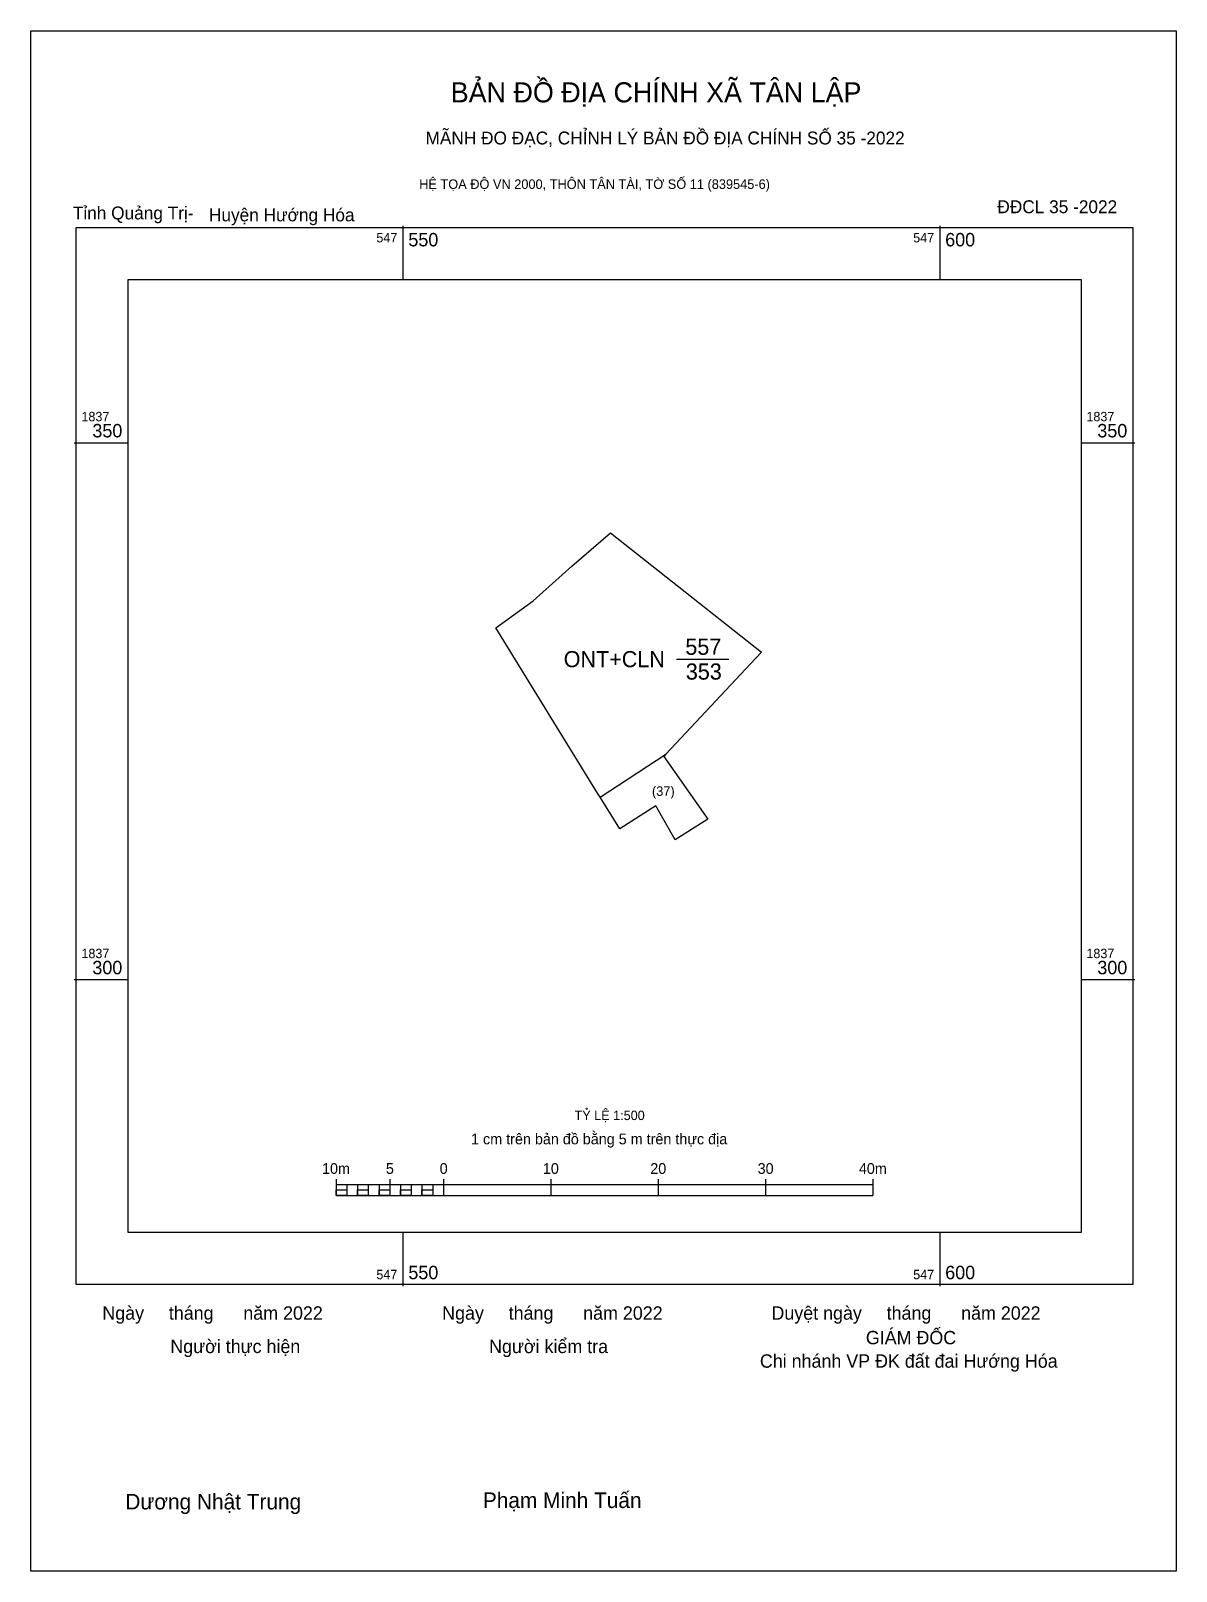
# Model space of a CAD drawing. Extents: x 547515 to 547622, y 1837245 to 1837388.
import ezdxf

# ---------------------------------------------------------------- set-up
doc = ezdxf.new("R2010")
doc.units = 0
for name, color, linetype in [('Level 10', 7, 'Continuous'), ('Level 13', 7, 'Continuous'), ('Level 15', 7, 'Continuous'), ('Level 27', 7, 'Continuous'), ('Level 50', 7, 'Continuous'), ('Level 6', 7, 'Continuous'), ('Level 62', 7, 'Continuous'), ('Level 63', 7, 'Continuous'), ('Level 8', 7, 'Continuous'), ('Level 9', 7, 'Continuous')]:
    doc.layers.add(name, color=color, linetype=linetype)

msp = doc.modelspace()

# ---------------------------------------------------------------- linework, layer by layer
at = {"layer": 'Level 10'}
msp.add_line((547575.47, 1837329.85), (547580.36, 1837329.85), dxfattribs=at)
msp.add_lwpolyline([(547574.29, 1837320.78), (547578.38, 1837314.95), (547575.35, 1837313.03), (547573.56, 1837316.19), (547570.19, 1837314.04), (547568.37, 1837317), (547568.13, 1837317.38), (547558.65, 1837332.77), (547562.14, 1837335.28), (547565.72, 1837338.51), (547569.34, 1837341.61), (547583.39, 1837330.5), (547582.37, 1837329.41), (547574.48, 1837320.99)], close=True, dxfattribs=at)
at = {"layer": 'Level 15'}
msp.add_lwpolyline([(547515.34, 1837388.37), (547622.01, 1837388.37), (547622.01, 1837244.91), (547515.34, 1837244.91)], close=True, dxfattribs=at)
at = {"layer": 'Level 27'}
for p, q in [((547569.34, 1837341.61), (547569.34, 1837341.62)), ((547558.65, 1837332.77), (547558.65, 1837332.77)), ((547583.39, 1837330.5), (547583.4, 1837330.51)), ((547578.38, 1837314.95), (547578.38, 1837314.95)), ((547575.35, 1837313.03), (547575.35, 1837313.02))]:
    msp.add_line(p, q, dxfattribs=at)
at = {"layer": 'Level 50'}
msp.add_lwpolyline([(547568.37, 1837317), (547574.48, 1837320.99)], dxfattribs=at)
at = {"layer": 'Level 62'}
msp.add_lwpolyline([(547524.39, 1837365.2), (547613.15, 1837365.2), (547613.15, 1837276.44), (547524.39, 1837276.44)], close=True, dxfattribs=at)
at = {"layer": 'Level 63'}
for p, q in [((547550, 1837370.2), (547550, 1837365.2)), ((547600, 1837370.2), (547600, 1837365.2)), ((547519.39, 1837350), (547524.39, 1837350)), ((547613.15, 1837350), (547618.15, 1837350)), ((547519.39, 1837300), (547524.39, 1837300)), ((547613.15, 1837300), (547618.15, 1837300)), ((547543.77, 1837281.41), (547543.77, 1837279.91)), ((547548.77, 1837281.41), (547548.77, 1837279.91)), ((547553.77, 1837281.41), (547553.77, 1837279.91)), ((547563.77, 1837281.41), (547563.77, 1837279.91)), ((547573.77, 1837281.41), (547573.77, 1837279.91)), ((547583.77, 1837281.41), (547583.77, 1837279.91)), ((547593.77, 1837281.41), (547593.77, 1837279.91)), ((547543.77, 1837280.91), (547593.77, 1837280.91)), ((547544.77, 1837280.91), (547544.77, 1837279.91)), ((547545.77, 1837280.91), (547545.77, 1837279.91)), ((547546.77, 1837280.91), (547546.77, 1837279.91)), ((547547.77, 1837280.91), (547547.77, 1837279.91)), ((547548.77, 1837280.91), (547548.77, 1837279.91)), ((547549.77, 1837280.91), (547549.77, 1837279.91)), ((547550.77, 1837280.91), (547550.77, 1837279.91)), ((547551.77, 1837280.91), (547551.77, 1837279.91)), ((547552.77, 1837280.91), (547552.77, 1837279.91)), ((547553.77, 1837280.91), (547553.77, 1837279.91)), ((547543.77, 1837279.91), (547593.77, 1837279.91)), ((547550, 1837276.44), (547550, 1837271.44)), ((547600, 1837276.44), (547600, 1837271.44))]:
    msp.add_line(p, q, dxfattribs=at)
for points in [[(547519.55, 1837370.04), (547617.99, 1837370.04), (547617.99, 1837271.6), (547519.55, 1837271.6)], [(547543.77, 1837280.41), (547544.77, 1837280.41), (547544.77, 1837279.91), (547543.77, 1837279.91)], [(547543.77, 1837280.41), (547544.77, 1837280.41), (547544.77, 1837279.91), (547543.77, 1837279.91)], [(547545.77, 1837280.41), (547546.77, 1837280.41), (547546.77, 1837279.91), (547545.77, 1837279.91)], [(547547.77, 1837280.41), (547548.77, 1837280.41), (547548.77, 1837279.91), (547547.77, 1837279.91)], [(547549.77, 1837280.41), (547550.77, 1837280.41), (547550.77, 1837279.91), (547549.77, 1837279.91)], [(547551.77, 1837280.41), (547552.77, 1837280.41), (547552.77, 1837279.91), (547551.77, 1837279.91)]]:
    msp.add_lwpolyline(points, close=True, dxfattribs=at)

# ---------------------------------------------------------------- texts
at = {"layer": 'Level 13'}
for s, p in [('557', (547576.3, 1837330.25)), ('ONT+CLN', (547564.97, 1837329.1)), ('353', (547576.35, 1837327.95))]:
    msp.add_text(s, height=1.5, dxfattribs=at).set_placement(p)
at = {"layer": 'Level 6'}
msp.add_text('TỶ LỆ 1:500', height=0.879, dxfattribs=at).set_placement((547565.98, 1837286.92))
at = {"layer": 'Level 63'}
for s, height, p in [('BẢN ĐỒ ĐỊA CHÍNH XÃ TÂN LẬP', 1.8718, (547554.45, 1837381.7)), ('MÃNH ĐO ĐẠC, CHỈNH LÝ BẢN ĐỒ ĐỊA CHÍNH SỐ 35 -2022', 1.2011, (547552.1, 1837377.78)), ('HỆ TỌA ĐỘ VN 2000, THÔN TÂN TÀI, TỜ SỐ 11 (839545-6)', 0.8891, (547551.51, 1837373.64)), ('547', 0.875, (547547.52, 1837368.66)), ('550', 1.25, (547550.5, 1837368.29)), ('547', 0.875, (547597.52, 1837368.66)), ('600', 1.25, (547600.5, 1837368.29)), ('1837', 0.875, (547520.05, 1837352)), ('350', 1.25, (547521.07, 1837350.5)), ('1837', 0.875, (547613.65, 1837352)), ('350', 1.25, (547614.67, 1837350.5)), ('1837', 0.875, (547520.05, 1837302)), ('300', 1.25, (547521.07, 1837300.5)), ('1837', 0.875, (547613.65, 1837302)), ('300', 1.25, (547614.67, 1837300.5)), ('1 cm trên bản đồ bằng 5 m trên thực địa', 1, (547556.34, 1837284.66)), ('10m', 1, (547542.46, 1837281.91)), ('5', 1, (547548.41, 1837281.91)), ('0', 1, (547553.42, 1837281.91)), ('10', 1, (547563.03, 1837281.91)), ('20', 1, (547573.03, 1837281.91)), ('30', 1, (547583.03, 1837281.91)), ('40m', 1, (547592.46, 1837281.91)), ('547', 0.875, (547547.52, 1837272.1)), ('550', 1.25, (547550.5, 1837272.1)), ('547', 0.875, (547597.52, 1837272.1)), ('600', 1.25, (547600.5, 1837272.1)), ('Ngày     tháng      năm 2022', 1.2442, (547522, 1837268.33)), ('Ngày     tháng      năm 2022', 1.2442, (547553.65, 1837268.33)), ('Duyệt ngày     tháng      năm 2022', 1.2442, (547584.32, 1837268.33)), ('GIÁM ĐỐC', 1.244, (547593.11, 1837266.04)), ('Người thực hiện', 1.2442, (547528.33, 1837265.22)), ('Người kiểm tra', 1.2442, (547558.02, 1837265.22)), ('Chi nhánh VP ĐK đất đai Hướng Hóa', 1.2442, (547583.24, 1837263.86)), ('Dương Nhật Trung', 1.4512, (547524.14, 1837250.66)), ('Phạm Minh Tuấn', 1.4512, (547557.44, 1837250.79))]:
    msp.add_text(s, height=height, dxfattribs=at).set_placement(p)
at = {"layer": 'Level 8'}
msp.add_text('353', height=1.5, dxfattribs=at).set_placement((547576.34, 1837327.94))
at = {"layer": 'Level 9'}
for s, height, p in [('Tỉnh Quảng Trị-', 1.2011, (547519.25, 1837370.8)), ('Huyện Hướng Hóa', 1.2011, (547531.93, 1837370.62)), ('ĐĐCL 35 -2022', 1.2011, (547605.36, 1837371.38)), ('(37)', 0.889, (547573.19, 1837317.11))]:
    msp.add_text(s, height=height, dxfattribs=at).set_placement(p)

doc.saveas('drawing.dxf')
